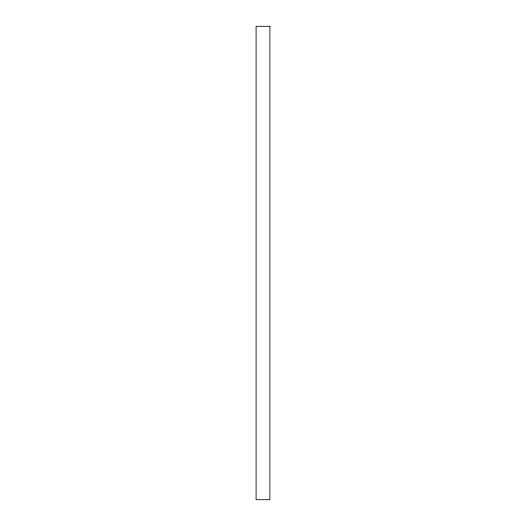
<?xml version="1.0" encoding="UTF-8"?>
<svg xmlns="http://www.w3.org/2000/svg" width="526" height="526" viewBox="0 0 526 526"><rect width="100%" height="100%" fill="white"/><g stroke="black" fill="none" stroke-linecap="round" stroke-linejoin="round"><path stroke-width="0.79" d="M269.904 26.3L256.096 26.3L256.096 499.7L269.904 499.7L269.904 26.3"/></g></svg>
